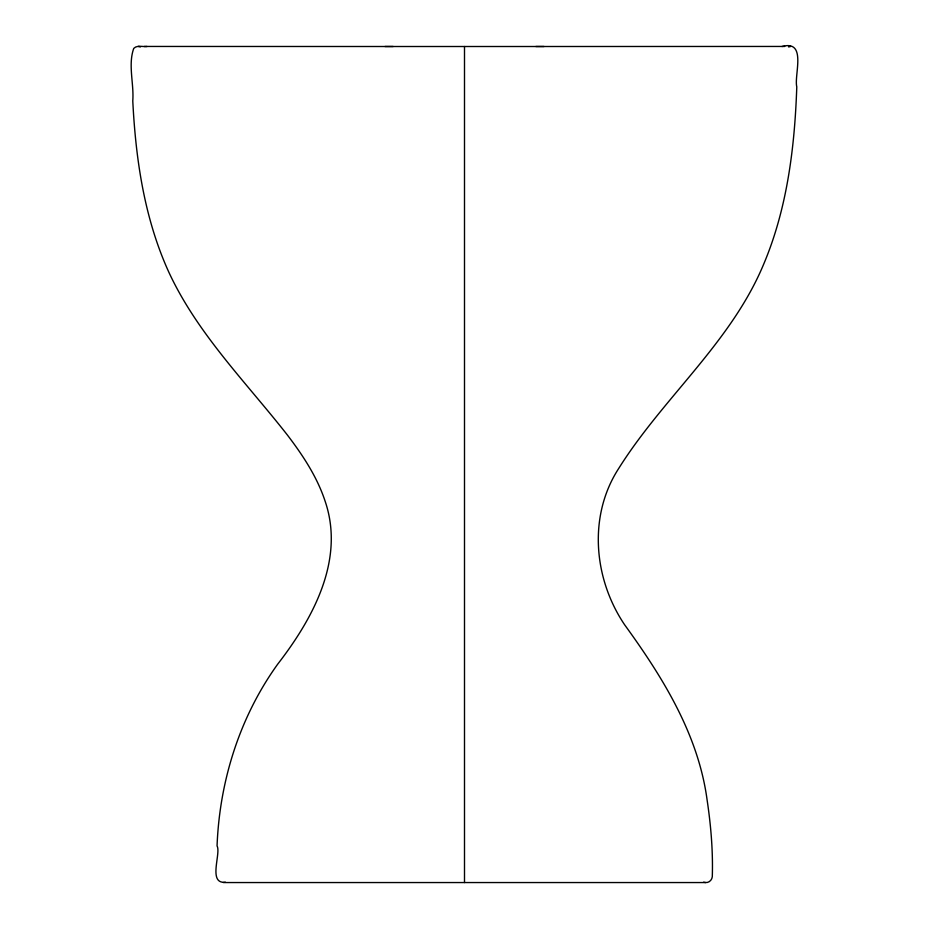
<?xml version="1.0" encoding="UTF-8"?>
<svg xmlns="http://www.w3.org/2000/svg" width="929" height="929" viewBox="0 0 929 929"><rect width="100%" height="100%" fill="white"/><g stroke="black" fill="none" stroke-linecap="round" stroke-linejoin="round"><path stroke-width="1.39" d="M788.512 46.926L790.149 46.508M147.014 46.508C142.718 47.007 137.144 44.824 133.741 48.401C127.865 64.775 134.101 83.796 132.777 100.913C135.704 159.335 144.39 218.617 168.857 272.232C197.378 333.766 246.115 382.33 287.444 435.097C302.9 455.407 317.219 477.041 325.208 501.463C345.065 560.199 312.783 618.795 277.725 664.13C239.659 716.979 219.546 781.115 217.061 845.936C221.265 853.286 207.515 884.257 225.41 882.202M223.355 882.55L705.645 882.55C709.059 882.852 711.881 880.065 712.288 876.79C713.1 851.08 710.894 825.324 707.097 799.904C698.283 734.386 662.656 677.229 624.613 624.764C593.619 578.802 587.906 515.816 618.819 468.286C663.039 397.786 730.624 342.871 763.348 264.974C787.211 208.851 794.713 147.351 796.78 86.861C793.912 75.098 807.301 39.541 781.986 46.508M789.766 46.508L790.591 46.45M784.715 46.45L535.847 46.508M384.978 46.508L544.022 46.508M393.153 46.508L144.285 46.45M138.409 46.45L139.234 46.508M703.59 882.202L705.645 882.55M138.851 46.508L140.488 46.926M464.5 46.508L464.5 882.55"/></g></svg>
